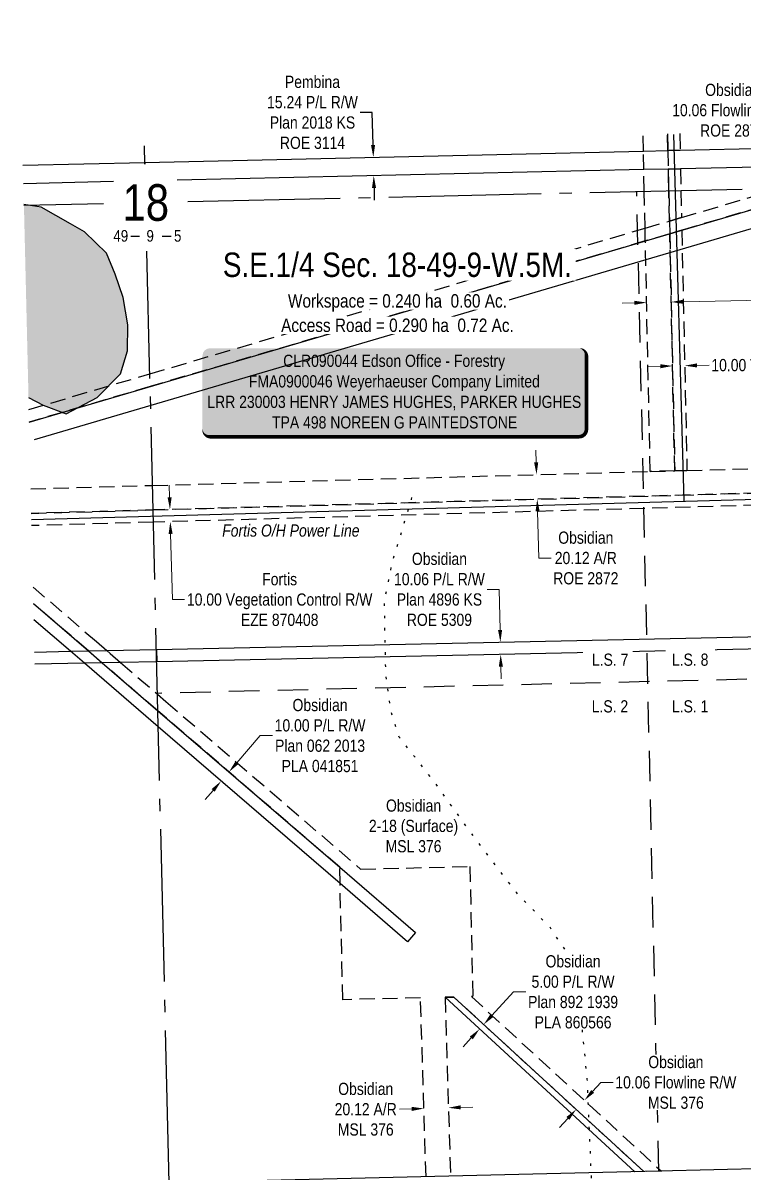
# Model space of a CAD drawing. Extents: x 612833 to 618292, y 5897289 to 5901614.
# Drawn here: x 612988 to 613579, y 5898271 to 5899213 of the extents above; entities that cross this region are included whole.
import ezdxf
from ezdxf.enums import TextEntityAlignment as Align

# ---------------------------------------------------------------- set-up
doc = ezdxf.new("R2010")
doc.units = 0
doc.header["$LTSCALE"] = 5
doc.header["$PDSIZE"] = 0.5
for name, pattern in [('foc-ACCESSROAD', [3.75, 2.5, -1.25]), ('foc-FLOWLINE', [3.75, 2.5, -1.25]), ('foc-LSD', [8, 5, -3]), ('foc-QUARTERLINE', [33, 25, -3, 2, -3]), ('foc-WHEELTRACKS', [2, 0.4, -1.6])]:
    doc.linetypes.add(name, pattern=pattern)
doc.layers.get('Defpoints').update_dxf_attribs({"color": 9})
for name, color, linetype in [('10', 1, 'Continuous'), ('9', 3, 'Continuous'), ('AS-POWER', 104, 'foc-POWER'), ('AS-SURFACE IMPACT', 7, 'Continuous'), ('C-AR', 13, 'foc-ACCESSROAD'), ('C-RW', 13, 'Continuous'), ('C-SYMBOL', 7, 'Continuous'), ('C-WS', 13, 'foc-ACCESSROAD'), ('F-EZE', 190, 'foc-FLOWLINE'), ('F-RW', 190, 'Continuous'), ('L-AREAREQUIRED', 7, 'Continuous'), ('L-AREAWORK', 5, 'Continuous'), ('L-SEC', 7, 'Continuous'), ('L-SECLBL', 7, 'Continuous'), ('L-SECQ', 8, 'foc-QUARTERLINE'), ('L-SECTION-LSD', 7, 'foc-LSD'), ('T-WATER', 160, 'Continuous'), ('T-WATER-H', 133, 'Continuous'), ('T-WATER-P3', 160, 'foc-WHEELTRACKS')]:
    doc.layers.add(name, color=color, linetype=linetype)
for name, color, linetype, lineweight in [('C-RW-T', 13, 'Continuous', 9), ('C-WS-T', 13, 'Continuous', 9), ('F-EZE-T', 190, 'Continuous', 9)]:
    doc.layers.add(name, color=color, linetype=linetype, lineweight=lineweight)
doc.styles.add('100L', font='ARIALN.TTF', dxfattribs={"height": 11})
doc.styles.add('175L', font='ARIALN.TTF', dxfattribs={"height": 20})
doc.styles.add('80', font='ARIALN.TTF', dxfattribs={"height": 10})
doc.styles.add('80CG', font='ARIALN.TTF', dxfattribs={"height": 10})
doc.styles.add('80L', font='ARIALN.TTF', dxfattribs={"height": 10})
doc.styles.add('foc-LtypeFont', font='ARIALN.TTF', dxfattribs={"height": 7.35})
doc.styles.add('SIMPLEX', font='ARIALN.TTF')
doc.linetypes.add('foc-POWER', pattern='A,6,-1,["P",foc-LtypeFont,S=0.2,R=0,X=-0.625,Y=-0.75],-1.24,4', length=12.24)
doc.dimstyles.new('Compass 5 000', dxfattribs={"dimscale": 5, "dimtxt": 9, "dimasz": 2, "dimexe": 0.2, "dimexo": 0.0625, "dimgap": 0.5, "dimtad": 0, "dimtih": 1, "dimtoh": 1, "dimzin": 0, "dimdsep": 46, "dimtxsty": '80CG', "dimcen": 0.1, "dimse1": 1, "dimse2": 1, "dimclrd": 256, "dimclrt": 256, "dimaunit": 1, "dimadec": 4, "dimazin": 0, "dimtfac": 0.06, "dimtofl": 0, "dimtmove": 0, "dimatfit": 1, "dimfxl": 0.2, "dimtolj": 1, "dimtzin": 0, "dimlwd": -1, "dimarcsym": 0})

# ---------------------------------------------------------------- blocks, each defined once
blk = doc.blocks.new('*D436')
at = {"layer": 'C-RW-T', "transparency": 16777216}
for p, q in [((613163.85, 5898606.55), (613182.98, 5898628.78)), ((613182.98, 5898628.78), (613192.98, 5898628.78)), ((613144.31, 5898583.86), (613137.79, 5898576.28))]:
    blk.add_line(p, q, dxfattribs=at)
for points in [[(613162.58, 5898607.64), (613165.11, 5898605.47), (613157.32, 5898598.97)], [(613143.05, 5898584.95), (613145.58, 5898582.78), (613150.84, 5898591.44)]]:
    blk.add_solid(points, dxfattribs=at)
at = {"layer": 'Defpoints', "color": 0, "transparency": 16777216}
for p in [(613157.32, 5898598.97), (613216.78, 5898547.8), (613210.3, 5898540.26)]:
    blk.add_point(p, dxfattribs=at)
at = {"layer": 'C-RW-T', "transparency": 16777216, "insert": (613232.06, 5898628.78), "char_height": 10, "attachment_point": 5, "style": '80CG'}
blk.add_mtext('\\A1;Obsidian\\P10.00 P/L R/W\\PPlan 062 2013\\PPLA 041851', dxfattribs=at)
blk = doc.blocks.new('*D437')
at = {"layer": 'C-RW-T', "transparency": 16777216}
for p, q in [((613373.07, 5898399.16), (613390.9, 5898418.56)), ((613390.9, 5898418.56), (613400.9, 5898418.56)), ((613356.15, 5898380.74), (613349.39, 5898373.38))]:
    blk.add_line(p, q, dxfattribs=at)
for points in [[(613371.85, 5898400.29), (613374.3, 5898398.04), (613366.31, 5898391.8)], [(613354.93, 5898381.87), (613357.38, 5898379.62), (613362.92, 5898388.11)]]:
    blk.add_solid(points, dxfattribs=at)
at = {"layer": 'Defpoints', "color": 0, "transparency": 16777216}
for p in [(613362.92, 5898388.11), (613412.3, 5898342.74), (613415.69, 5898346.43)]:
    blk.add_point(p, dxfattribs=at)
at = {"layer": 'C-RW-T', "transparency": 16777216, "insert": (613439.64, 5898418.56), "char_height": 10, "attachment_point": 5, "style": '80CG', "bg_fill": 3, "box_fill_scale": 1.1, "bg_fill_color": 256, "bg_fill_true_color": 13158600, "bg_fill_transparency": 0}
blk.add_mtext('\\A1;Obsidian\\P5.00 P/L R/W\\PPlan 892 1939\\PPLA 860566', dxfattribs=at)
blk = doc.blocks.new('*D451')
at = {"layer": 'C-WS-T', "transparency": 16777216}
for p, q in [((613347.37, 5898323.82), (613357.37, 5898324.12)), ((613307.26, 5898322.58), (613297.26, 5898322.27))]:
    blk.add_line(p, q, dxfattribs=at)
for points in [[(613307.21, 5898324.24), (613307.31, 5898320.91), (613317.25, 5898322.88)], [(613347.32, 5898325.48), (613347.42, 5898322.15), (613337.38, 5898323.51)]]:
    blk.add_solid(points, dxfattribs=at)
at = {"layer": 'Defpoints', "color": 0, "transparency": 16777216}
for p in [(613317.14, 5898326.73), (613337.26, 5898327.35), (613317.25, 5898322.88)]:
    blk.add_point(p, dxfattribs=at)
at = {"layer": 'C-WS-T', "transparency": 16777216, "insert": (613269.53, 5898322.27), "char_height": 10, "attachment_point": 5, "style": '80CG'}
blk.add_mtext('\\A1;Obsidian\\P20.12 A/R\\PMSL 376', dxfattribs=at)
blk = doc.blocks.new('*D452')
at = {"layer": 'C-WS-T', "transparency": 16777216}
for p, q in [((613455.71, 5898336.92), (613462.48, 5898344.29)), ((613462.48, 5898344.29), (613472.48, 5898344.29)), ((613435.38, 5898314.78), (613428.61, 5898307.41))]:
    blk.add_line(p, q, dxfattribs=at)
for points in [[(613454.48, 5898338.05), (613456.94, 5898335.79), (613448.95, 5898329.55)], [(613434.15, 5898315.91), (613436.6, 5898313.65), (613442.14, 5898322.14)]]:
    blk.add_solid(points, dxfattribs=at)
at = {"layer": 'Defpoints', "color": 0, "transparency": 16777216}
for p in [(613440.14, 5898337.64), (613433.33, 5898330.23), (613448.95, 5898329.55)]:
    blk.add_point(p, dxfattribs=at)
at = {"layer": 'C-WS-T', "transparency": 16777216, "insert": (613523.97, 5898344.29), "char_height": 10, "attachment_point": 5, "style": '80CG', "bg_fill": 3, "box_fill_scale": 1.1, "bg_fill_color": 256, "bg_fill_true_color": 13158600, "bg_fill_transparency": 0}
blk.add_mtext('\\A1;Obsidian\\P10.06 Flowline R/W\\PMSL 376', dxfattribs=at)
blk = doc.blocks.new('*D454')
at = {"layer": 'C-WS-T', "transparency": 16777216}
for p, q in [((613379.07, 5898748.73), (613369.07, 5898748.73)), ((613379.78, 5898715.45), (613379.07, 5898748.73)), ((613380.42, 5898685.41), (613380.63, 5898675.41))]:
    blk.add_line(p, q, dxfattribs=at)
for points in [[(613381.44, 5898715.49), (613378.11, 5898715.42), (613379.99, 5898705.45)], [(613382.08, 5898685.44), (613378.75, 5898685.37), (613380.2, 5898695.4)]]:
    blk.add_solid(points, dxfattribs=at)
at = {"layer": 'Defpoints', "color": 0, "transparency": 16777216}
for p in [(613344.91, 5898704.71), (613379.99, 5898705.45), (613345.12, 5898694.66)]:
    blk.add_point(p, dxfattribs=at)
at = {"layer": 'C-WS-T', "transparency": 16777216, "insert": (613329.99, 5898748.73), "char_height": 10, "attachment_point": 5, "style": '80CG'}
blk.add_mtext('\\A1;Obsidian\\P10.06 P/L R/W\\PPlan 4896 KS\\PROE 5309', dxfattribs=at)
blk = doc.blocks.new('*D461')
at = {"layer": 'C-WS-T', "transparency": 16777216}
for p, q in [((613409.39, 5898852.88), (613409.1, 5898862.88)), ((613410.52, 5898812.74), (613411.59, 5898774.44)), ((613411.59, 5898774.44), (613421.59, 5898774.44))]:
    blk.add_line(p, q, dxfattribs=at)
for points in [[(613411.05, 5898852.93), (613407.72, 5898852.83), (613409.67, 5898842.88)], [(613412.18, 5898812.79), (613408.85, 5898812.69), (613410.23, 5898822.74)]]:
    blk.add_solid(points, dxfattribs=at)
at = {"layer": 'Defpoints', "color": 0, "transparency": 16777216}
for p in [(613409.67, 5898842.88), (613221.84, 5898837.6), (613222.41, 5898817.45)]:
    blk.add_point(p, dxfattribs=at)
at = {"layer": 'C-WS-T', "transparency": 16777216, "insert": (613450.1, 5898774.44), "char_height": 10, "attachment_point": 5, "style": '80CG'}
blk.add_mtext('\\A1;Obsidian\\P20.12 A/R\\PROE 2872', dxfattribs=at)
blk = doc.blocks.new('*D462')
at = {"layer": 'C-WS-T', "transparency": 16777216}
for p, q in [((613632.1, 5899141.78), (613622.1, 5899141.78)), ((613644.85, 5899098.41), (613632.1, 5899141.78)), ((613653.33, 5899069.57), (613656.15, 5899059.97))]:
    blk.add_line(p, q, dxfattribs=at)
for points in [[(613646.45, 5899098.88), (613643.25, 5899097.94), (613647.67, 5899088.82)], [(613654.93, 5899070.04), (613651.73, 5899069.1), (613650.51, 5899079.16)]]:
    blk.add_solid(points, dxfattribs=at)
at = {"layer": 'Defpoints', "color": 0, "transparency": 16777216}
for p in [(613647.67, 5899088.82), (613248.07, 5898971.32), (613250.91, 5898961.66)]:
    blk.add_point(p, dxfattribs=at)
at = {"layer": 'C-WS-T', "transparency": 16777216, "insert": (613570.61, 5899141.78), "char_height": 10, "attachment_point": 5, "style": '80CG'}
blk.add_mtext('\\A1;Obsidian\\P10.06 Flowline R/W\\PROE 2872', dxfattribs=at)
blk = doc.blocks.new('*D463')
at = {"layer": 'Defpoints', "color": 0, "transparency": 16777216}
for p in [(613521.3, 5898930.29), (613531.26, 5898932.23), (613531.3, 5898930.51)]:
    blk.add_point(p, dxfattribs=at)
at = {"layer": 'F-EZE-T', "transparency": 16777216}
for p, q in [((613511.26, 5898931.8), (613501.26, 5898931.59)), ((613541.26, 5898932.45), (613551.26, 5898932.66))]:
    blk.add_line(p, q, dxfattribs=at)
for points in [[(613511.23, 5898933.47), (613511.3, 5898930.14), (613521.26, 5898932.02)], [(613541.23, 5898934.11), (613541.3, 5898930.78), (613531.26, 5898932.23)]]:
    blk.add_solid(points, dxfattribs=at)
at = {"layer": 'F-EZE-T', "transparency": 16777216, "insert": (613629.19, 5898932.66), "char_height": 10, "attachment_point": 5, "style": '80CG'}
blk.add_mtext('\\A1;Fortis\\P10.00 Vegetation Control R/W\\PEZE 870408', dxfattribs=at)
blk = doc.blocks.new('*D464')
at = {"layer": 'C-WS-T', "transparency": 16777216}
for p, q in [((613490.01, 5898983.83), (613480.01, 5898983.61)), ((613530.13, 5898984.69), (613595.02, 5898986.08))]:
    blk.add_line(p, q, dxfattribs=at)
for points in [[(613489.97, 5898985.49), (613490.05, 5898982.16), (613500.01, 5898984.04)], [(613530.1, 5898986.35), (613530.17, 5898983.02), (613520.14, 5898984.47)]]:
    blk.add_solid(points, dxfattribs=at)
at = {"layer": 'Defpoints', "color": 0, "transparency": 16777216}
for p in [(613499.75, 5898996.13), (613519.88, 5898996.56), (613520.14, 5898984.47)]:
    blk.add_point(p, dxfattribs=at)
at = {"layer": 'C-WS-T', "transparency": 16777216, "insert": (613629.3, 5898986.08), "char_height": 10, "attachment_point": 5, "style": '80CG'}
blk.add_mtext('\\A1;Obsidian\\P20.00 A/R\\PMSL 801423', dxfattribs=at)
blk = doc.blocks.new('*D465')
at = {"layer": 'Defpoints', "color": 0, "transparency": 16777216}
for p in [(613224.02, 5899102.12), (613275.75, 5899103.29), (613224.37, 5899086.88)]:
    blk.add_point(p, dxfattribs=at)
at = {"layer": 'F-RW', "transparency": 16777216}
for p, q in [((613274.92, 5899140.01), (613264.92, 5899140.01)), ((613275.53, 5899113.29), (613274.92, 5899140.01)), ((613276.33, 5899078.06), (613276.55, 5899068.06))]:
    blk.add_line(p, q, dxfattribs=at)
for points in [[(613277.19, 5899113.32), (613273.86, 5899113.25), (613275.75, 5899103.29)], [(613277.99, 5899078.09), (613274.66, 5899078.02), (613276.1, 5899088.05)]]:
    blk.add_solid(points, dxfattribs=at)
at = {"layer": 'F-RW', "transparency": 16777216, "insert": (613225.83, 5899140.01), "char_height": 10, "attachment_point": 5, "style": '80CG'}
blk.add_mtext('\\A1;Pembina\\P15.24 P/L R/W\\PPlan 2018 KS\\PROE 3114', dxfattribs=at)
blk = doc.blocks.new('L-SECLBL')
at = {"layer": '9', "color": 7}
for p, q in [((-5.08, -27.83), (-12.29, -27.83)), ((20.7, -27.83), (13.5, -27.83))]:
    blk.add_line(p, q, dxfattribs=at)
at = {"layer": '10', "color": 2, "style": 'SIMPLEX'}
blk.add_attdef('SEC', text='', height=30, dxfattribs=at).set_placement((0, 0), align=Align.MIDDLE)
at = {"layer": '10', "color": 5, "style": '80L'}
blk.add_attdef('TWP', text='', height=9.5, dxfattribs=at).set_placement((-14.43, -27.37), align=Align.MIDDLE_RIGHT)
blk.add_attdef('RGE', text='', height=9.5, dxfattribs=at).set_placement((3.62, -27.37), align=Align.MIDDLE_CENTER)
blk.add_attdef('MER', text='', height=9.5, dxfattribs=at).set_placement((23.17, -27.37), align=Align.MIDDLE_LEFT)
blk = doc.blocks.new('*U506')
h = blk.add_hatch(color=255)
edge = h.paths.add_edge_path()
edge.add_line((-151.5, -37), (151.5, -37))
edge.add_arc((151.5, -31), 6, 270, 360)
edge.add_line((157.5, -31), (157.5, 29.5))
edge.add_arc((151.5, 29.5), 6, 0, 90)
edge.add_line((151.5, 35.5), (-151.5, 35.5))
edge.add_arc((-151.5, 29.5), 6, 90, 180)
edge.add_line((-157.5, 29.5), (-157.5, -31))
edge.add_arc((-151.5, -31), 6, 180, 270)
at = {"color": 44, "flags": 128}
blk.add_lwpolyline([(-151.5, -37, 3, 3, 0), (151.5, -37, 3, 3, 0.414214), (157.5, -31, 3, 3, 0), (157.5, 29.5, 3, 0, 0.414214), (151.5, 35.5, 0, 0, 0), (-151.5, 35.5, 0, 0, 0.414214), (-157.5, 29.5, 0, 0, 0), (-157.5, -31, 0, 3, 0.414214)], format="xyseb", close=True, dxfattribs=at)
at = {"color": 44, "style": '80'}
blk.add_attdef('ENTER_TEXT_001', (-35.99, -5), '', height=10, dxfattribs=at)
blk = doc.blocks.new('*D548')
at = {"layer": 'Defpoints', "color": 0, "transparency": 16777216}
for p in [(613139.62, 5898815.14), (613109.17, 5898804.27), (613139.9, 5898805.13)]:
    blk.add_point(p, dxfattribs=at)
at = {"layer": 'F-EZE-T', "transparency": 16777216}
for p, q in [((613108.61, 5898824.27), (613108.33, 5898834.27)), ((613109.45, 5898794.28), (613110.96, 5898740.35)), ((613110.96, 5898740.35), (613120.96, 5898740.35))]:
    blk.add_line(p, q, dxfattribs=at)
for points in [[(613110.27, 5898824.32), (613106.94, 5898824.22), (613108.89, 5898814.28)], [(613111.11, 5898794.33), (613107.78, 5898794.23), (613109.17, 5898804.27)]]:
    blk.add_solid(points, dxfattribs=at)
at = {"layer": 'F-EZE-T', "transparency": 16777216, "insert": (613198.89, 5898740.35), "char_height": 10, "attachment_point": 5, "style": '80CG'}
blk.add_mtext('\\A1;Fortis\\P10.00 Vegetation Control R/W\\PEZE 870408', dxfattribs=at)

msp = doc.modelspace()

# ---------------------------------------------------------------- hatches: boundary and pattern name
at = {"layer": 'T-WATER-H'}
h = msp.add_hatch(color=256, dxfattribs=at)
h.dxf.hatch_style = 1
h.paths.add_polyline_path([(612989.065, 5899064.557), (612992.838, 5898906.265), (613004.866, 5898899.738), (613023.743, 5898892.876), (613049.054, 5898906.171), (613068.359, 5898925.469), (613073.936, 5898944.339), (613074.365, 5898965.782), (613070.504, 5898988.082), (613064.069, 5899007.38), (613056.776, 5899024.535), (613038.758, 5899042.118), (613027.174, 5899048.55), (613003.15, 5899062.274)])

# ---------------------------------------------------------------- linework, layer by layer
at = {"layer": 'AS-POWER', "flags": 128}
for points in [[(613530.68, 5898821.082), (613522.307, 5899122.013)], [(612995.328, 5898806.186), (613629.471, 5898823.83), (613898.549, 5898831.358)]]:
    msp.add_lwpolyline(points, dxfattribs=at)
at = {"layer": 'C-AR'}
msp.add_lwpolyline([(613517.176, 5899122.449), (613517.47, 5899108.775), (613517.797, 5899093.535), (613518.178, 5899075.738), (613518.711, 5899050.898), (613518.934, 5899040.471), (613523.105, 5898846.002), (613502.979, 5898845.511), (613498.924, 5899034.588), (613498.701, 5899045.015), (613498.052, 5899075.278), (613497.67, 5899093.074), (613497.343, 5899108.312), (613497.05, 5899121.993)], dxfattribs=at)
at = {"layer": 'C-RW', "flags": 128}
for points in [[(612993.323, 5898885.921), (613799.735, 5899123.04), (613799.946, 5899128.854)], [(613815.014, 5899129.195), (613814.377, 5899111.663), (612997.567, 5898871.487)]]:
    msp.add_lwpolyline(points, dxfattribs=at)
at = {"layer": 'C-RW'}
for points in [[(612996.871, 5898737.078), (613041.96, 5898698.268), (613053.36, 5898688.456), (613098.981, 5898649.18), (613248.151, 5898520.795), (613310.445, 5898467.178), (613303.922, 5898459.596), (613248.47, 5898507.373), (613099.298, 5898635.905), (613038.682, 5898688.142), (613027.251, 5898697.954), (612997.188, 5898723.762)], [(612997.819, 5898697.327), (613027.251, 5898697.954), (613041.96, 5898698.268), (613057.015, 5898698.59), (613097.781, 5898699.459), (613098.021, 5898689.407), (613068.416, 5898688.776), (613053.36, 5898688.456), (613038.682, 5898688.142), (612998.058, 5898687.276)]]:
    msp.add_lwpolyline(points, dxfattribs=at)
for points in [[(613860.003, 5898715.649), (613860.261, 5898705.602), (613733.941, 5898702.918), (613723.855, 5898702.704), (613098.021, 5898689.407), (613097.782, 5898699.459), (613723.618, 5898712.752), (613733.702, 5898712.967), (613860.003, 5898715.649)], [(613497.662, 5898271.15), (613490.457, 5898270.981), (613334.572, 5898414.149), (613341.776, 5898414.32), (613497.662, 5898271.15)]]:
    msp.add_lwpolyline(points, close=True, dxfattribs=at)
at = {"layer": 'C-WS'}
for points in [[(612993.075, 5898896.34), (613092.386, 5898925.541), (613498.701, 5899045.015), (613518.711, 5899050.898), (613528.656, 5899053.822), (613610.359, 5899077.846), (613649.053, 5899078.731), (613528.879, 5899043.396), (613518.934, 5899040.471), (613498.924, 5899034.588), (613092.635, 5898915.122), (612993.323, 5898885.921)], [(612994.627, 5898831.219), (613094.57, 5898834.014), (613502.979, 5898845.511), (613523.105, 5898846.002), (613533.107, 5898846.282), (613856.303, 5898855.319), (613866.229, 5898855.597), (613897.946, 5898856.485), (613898.429, 5898836.359), (613866.752, 5898835.472), (613856.836, 5898835.195), (613751.294, 5898832.242), (613629.352, 5898828.83), (613095.051, 5898813.889), (612995.107, 5898811.093)], [(612996.548, 5898750.637), (613048.527, 5898705.897), (613057.015, 5898698.59), (613059.926, 5898696.084), (613068.416, 5898688.776), (613098.658, 5898662.747), (613105.555, 5898656.811), (613265.347, 5898519.275), (613354.906, 5898521.4), (613357.439, 5898414.691), (613356.279, 5898414.664), (613512.168, 5898271.49), (613497.662, 5898271.15), (613341.776, 5898414.32), (613334.572, 5898414.149), (613339.11, 5898267.43)], [(613318.984, 5898266.959), (613314.447, 5898413.671), (613250.73, 5898412.159), (613248.47, 5898507.373), (613248.151, 5898520.795), (613098.981, 5898649.18), (613053.36, 5898688.456), (613041.96, 5898698.268), (612996.871, 5898737.078)]]:
    msp.add_lwpolyline(points, dxfattribs=at)
at = {"layer": 'F-EZE'}
for points in [[(613527.179, 5899122.676), (613527.473, 5899109.003), (613517.47, 5899108.775), (613517.176, 5899122.449)], [(612995.107, 5898811.093), (613095.051, 5898813.889), (613629.352, 5898828.83), (613629.59, 5898818.831), (613095.289, 5898803.886), (612995.345, 5898801.091)]]:
    msp.add_lwpolyline(points, dxfattribs=at)
for points in [[(613528.656, 5899053.822), (613518.711, 5899050.898), (613518.178, 5899075.738), (613517.797, 5899093.535), (613518.468, 5899093.551), (613527.799, 5899093.762), (613528.181, 5899075.967), (613528.656, 5899053.822)], [(613533.107, 5898846.282), (613523.105, 5898846.002), (613518.934, 5899040.471), (613528.879, 5899043.396), (613533.107, 5898846.282)]]:
    msp.add_lwpolyline(points, close=True, dxfattribs=at)
at = {"layer": 'F-RW'}
for points in [[(613088.278, 5899097.639), (613088.245, 5899099.037), (613497.343, 5899108.312), (613517.47, 5899108.775), (613527.473, 5899109.003), (613672.336, 5899112.291), (613710.999, 5899113.169), (613732.118, 5899113.648), (613738.881, 5899113.801), (613746.007, 5899113.963), (613761.549, 5899114.283), (613770.616, 5899114.478), (613815.588, 5899115.446), (613816.187, 5899129.222)], [(613831.446, 5899129.567), (613830.842, 5899115.772), (613830.166, 5899100.316), (613766.08, 5899099.135), (613750.538, 5899098.817), (613714.581, 5899098), (613675.919, 5899097.123), (613654.801, 5899096.644), (613616.139, 5899095.766), (613527.799, 5899093.762), (613518.468, 5899093.551), (613517.797, 5899093.535), (613497.67, 5899093.074), (613114.754, 5899084.393)], [(612988.296, 5899096.788), (613088.245, 5899099.037), (613088.278, 5899097.639)], [(613062.559, 5899083.215), (612988.659, 5899081.553)]]:
    msp.add_lwpolyline(points, dxfattribs=at)
at = {"layer": 'L-SEC'}
for p, q in [((613911.767, 5898280.89), (613509.994, 5898271.457)), ((613509.994, 5898271.457), (613108.221, 5898262.023))]:
    msp.add_line(p, q, dxfattribs=at)
at = {"layer": 'L-SECQ'}
for p, q in [((613088.297, 5899097.64), (613087.934, 5899112.727)), ((613123.576, 5899066.888), (613892.078, 5899084.178)), ((612989.083, 5899063.807), (613054.309, 5899065.31)), ((613108.222, 5898262.024), (613090.009, 5899026.124))]:
    msp.add_line(p, q, dxfattribs=at)
at = {"layer": 'L-SECTION-LSD', "flags": 128}
for points in [[(613509.994, 5898271.457), (613491.911, 5899075.175)], [(613902.122, 5898682.599), (613098.654, 5898663.448)]]:
    msp.add_lwpolyline(points, dxfattribs=at)
at = {"layer": 'T-WATER', "flags": 128}
msp.add_lwpolyline([(612992.838, 5898906.265), (613004.866, 5898899.738), (613023.743, 5898892.876), (613049.054, 5898906.171), (613068.359, 5898925.469), (613073.936, 5898944.339), (613074.365, 5898965.782), (613070.504, 5898988.082), (613064.069, 5899007.38), (613056.776, 5899024.535), (613038.758, 5899042.118), (613027.174, 5899048.55), (613003.15, 5899062.274), (612989.065, 5899064.557)], dxfattribs=at)

# ---------------------------------------------------------------- block references
at = {"layer": 'AS-SURFACE IMPACT', "color": 6}
ref = msp.add_blockref('*U506', (613293.079, 5898911), dxfattribs=at)
ref.add_attrib('ENTER_TEXT_001', 'CLR090044 Edson Office - Forestry', (613201.8, 5898931.263), dxfattribs={"layer": '0', "color": 44, "height": 10, "style": '80'})
ref.add_attrib('ENTER_TEXT_002', 'FMA0900046 Weyerhaeuser Company Limited', (613173.625, 5898914.419), dxfattribs={"layer": '0', "color": 44, "height": 10, "style": '80'})
ref.add_attrib('ENTER_TEXT_003', 'LRR 230003 HENRY JAMES HUGHES, PARKER HUGHES', (613139.569, 5898897.575), dxfattribs={"layer": '0', "color": 44, "height": 10, "style": '80'})
ref.add_attrib('ENTER_TEXT_004', 'TPA 498 NOREEN G PAINTEDSTONE', (613192.67, 5898880.731), dxfattribs={"layer": '0', "color": 44, "height": 10, "style": '80'})
at = {"layer": 'L-SECLBL'}
msp.add_blockref('L-SECLBL', (613089.056, 5899066.111), dxfattribs=at).add_auto_attribs({'SEC': '18', 'TWP': '49', 'RGE': '9', 'MER': '5'})

# ---------------------------------------------------------------- texts
at = {"layer": 'AS-POWER', "insert": (613208.099, 5898796.941), "char_height": 10, "attachment_point": 5, "style": '80CG'}
msp.add_mtext('\\A1;{\\fArial Narrow|b0|i1|c0|p34;Fortis O/H Power Line}', dxfattribs=at)
at = {"layer": 'C-WS-T', "insert": (613308.756, 5898554.647), "char_height": 10, "attachment_point": 5, "style": '80CG'}
msp.add_mtext('\\A1;Obsidian\\P2-18 (Surface)\\PMSL 376', dxfattribs=at)

# ---------------------------------------------------------------- dimensions: what is measured, and where the dimension line sits
at = {"layer": 'C-RW-T'}
dim = msp.add_linear_dim(base=(613157.322, 5898598.975), p1=(613210.297, 5898540.264), p2=(613216.78, 5898547.797), angle=49.280671, text='Obsidian\\P10.00 P/L R/W\\PPlan 062 2013\\PPLA 041851', dimstyle='Compass 5 000', dxfattribs=at)
dim.commit()
dim.dimension.update_dxf_attribs({"geometry": '*D436', "text_midpoint": (613232.063, 5898628.782), "dimtype": 161})
at = {"layer": 'C-WS-T'}
for base, p1, p2, angle, text, picture, middle in [((613520.135, 5898984.473), (613499.749, 5898996.125), (613519.876, 5898996.557), 1.22851, 'Obsidian\\P20.00 A/R\\PMSL 801423', '*D464', (613629.304, 5898986.078)), ((613409.668, 5898842.885), (613222.408, 5898817.45), (613221.841, 5898837.597), 91.61251, 'Obsidian\\P20.12 A/R\\PROE 2872', '*D461', (613450.097, 5898774.438)), ((613379.991, 5898705.453), (613345.12, 5898694.658), (613344.907, 5898704.708), 91.216834, 'Obsidian\\P10.06 P/L R/W\\PPlan 4896 KS\\PROE 5309', '*D454', (613329.985, 5898748.735))]:
    dim = msp.add_linear_dim(base=base, p1=p1, p2=p2, angle=angle, text=text, dimstyle='Compass 5 000', dxfattribs=at)
    dim.commit()
    dim.dimension.update_dxf_attribs({"geometry": picture, "text_midpoint": middle, "dimtype": 161})
at = {"layer": 'F-EZE-T'}
dim = msp.add_aligned_dim(p1=(613521.297, 5898930.292), p2=(613531.301, 5898930.507), distance=1.725, text='Fortis\\P10.00 Vegetation Control R/W\\PEZE 870408', dimstyle='Compass 5 000', dxfattribs=at)
dim.commit()
dim.dimension.update_dxf_attribs({"geometry": '*D463', "text_midpoint": (613629.192, 5898932.66)})
dim = msp.add_linear_dim(base=(613109.168, 5898804.275), p1=(613139.622, 5898815.135), p2=(613139.902, 5898805.134), angle=271.60215, text='Fortis\\P10.00 Vegetation Control R/W\\PEZE 870408', dimstyle='Compass 5 000', dxfattribs=at)
dim.commit()
dim.dimension.update_dxf_attribs({"geometry": '*D548', "text_midpoint": (613198.889, 5898740.347), "dimtype": 161})
at = {"layer": 'F-RW'}
dim = msp.add_linear_dim(base=(613275.753, 5899103.288), p1=(613224.367, 5899086.88), p2=(613224.021, 5899102.115), angle=91.298876, text='Pembina\\P15.24 P/L R/W\\PPlan 2018 KS\\PROE 3114', dimstyle='Compass 5 000', dxfattribs=at)
dim.commit()
dim.dimension.update_dxf_attribs({"geometry": '*D465', "text_midpoint": (613225.834, 5899140.008), "dimtype": 161})

# ---------------------------------------------------------------- next in the draw order: texts
at = {"layer": 'C-SYMBOL', "color": 3, "insert": (613295.547, 5899025.045), "char_height": 20, "width": 286.53479, "attachment_point": 2, "style": '175L', "bg_fill": 3, "box_fill_scale": 1.15, "bg_fill_color": 256, "bg_fill_true_color": 256, "bg_fill_transparency": 0}
msp.add_mtext('S.E.1/4 Sec. 18-49-9-W.5M.', dxfattribs=at)
at = {"layer": 'L-AREAWORK', "color": 5, "insert": (613295.562, 5898970.899), "char_height": 11, "width": 190.93929, "attachment_point": 2, "style": '100L', "bg_fill": 3, "box_fill_scale": 1.15, "bg_fill_color": 256, "bg_fill_true_color": 256, "bg_fill_transparency": 0}
msp.add_mtext('Access Road = 0.290 ha  0.72 Ac.', dxfattribs=at)
at = {"layer": 'L-SECTION-LSD', "char_height": 10, "attachment_point": 1, "style": '100L', "bg_fill": 3, "box_fill_scale": 1.5, "bg_fill_color": 256, "bg_fill_transparency": 0}
for s, width, insert in [('\\pi2.30612;L.S. 7', 30.88047, (613452.795, 5898696.074)), ('L.S. 8', 30.40114, (613520.754, 5898696.074)), ('\\pi2.14046;L.S. 2', 30.65342, (613452.795, 5898657.789)), ('L.S. 1', 29.99119, (613520.754, 5898657.789))]:
    msp.add_mtext_dynamic_manual_height_columns(s, width=width, gutter_width=55, heights=[0], dxfattribs=dict(at, insert=insert))

# ---------------------------------------------------------------- next in the draw order: linework, layer by layer
at = {"layer": 'T-WATER-P3', "flags": 128}
msp.add_lwpolyline([(613452.306, 5898164.379), (613456.477, 5898174.552), (613465.152, 5898187.894), (613470.658, 5898201.402), (613469.323, 5898210.241), (613464.318, 5898222.916), (613456.144, 5898232.755), (613451.314, 5898346.979), (613444.302, 5898417.079), (613434.79, 5898450.654), (613421.109, 5898471.001), (613393.383, 5898499.747), (613356.346, 5898548.445), (613324.783, 5898592.22), (613297.052, 5898627.467), (613290.212, 5898648.98), (613286.041, 5898678.165), (613284.871, 5898738.604), (613291.21, 5898770.624), (613307.059, 5898822.389), (613308.56, 5898831.228)], dxfattribs=at)

# ---------------------------------------------------------------- next in the draw order: texts
at = {"layer": 'L-AREAREQUIRED', "color": 5, "insert": (613295.547, 5898990.899), "char_height": 11, "width": 179.70668, "attachment_point": 2, "style": '100L', "bg_fill": 3, "box_fill_scale": 1.15, "bg_fill_color": 256, "bg_fill_true_color": 256, "bg_fill_transparency": 0}
msp.add_mtext('Workspace = 0.240 ha  0.60 Ac.', dxfattribs=at)

# ---------------------------------------------------------------- next in the draw order: dimensions: what is measured, and where the dimension line sits
at = {"layer": 'C-RW-T'}
dim = msp.add_linear_dim(base=(613362.919, 5898388.109), p1=(613415.692, 5898346.434), p2=(613412.302, 5898342.744), angle=227.428397, text='Obsidian\\P5.00 P/L R/W\\PPlan 892 1939\\PPLA 860566', dimstyle='Compass 5 000', override={"dimtfill": 1}, dxfattribs=at)
dim.commit()
dim.dimension.update_dxf_attribs({"geometry": '*D437', "text_midpoint": (613439.644, 5898418.564), "dimtype": 161})
at = {"layer": 'C-WS-T'}
dim = msp.add_linear_dim(base=(613647.673, 5899088.819), p1=(613250.912, 5898961.662), p2=(613248.072, 5898971.319), angle=106.38563, text='Obsidian\\P10.06 Flowline R/W\\PROE 2872', dimstyle='Compass 5 000', dxfattribs=at)
dim.commit()
dim.dimension.update_dxf_attribs({"geometry": '*D462', "text_midpoint": (613570.606, 5899141.782), "dimtype": 161})

# ---------------------------------------------------------------- next in the draw order: dimensions: what is measured, and where the dimension line sits
dim = msp.add_aligned_dim(p1=(613433.332, 5898330.233), p2=(613440.139, 5898337.644), distance=-11.959, text='Obsidian\\P10.06 Flowline R/W\\PMSL 376', dimstyle='Compass 5 000', override={"dimtfill": 1}, dxfattribs=at)
dim.commit()
dim.dimension.update_dxf_attribs({"geometry": '*D452', "text_midpoint": (613523.969, 5898344.285)})
dim = msp.add_aligned_dim(p1=(613337.257, 5898327.353), p2=(613317.136, 5898326.731), distance=3.848, text='Obsidian\\P20.12 A/R\\PMSL 376', dimstyle='Compass 5 000', dxfattribs=at)
dim.commit()
dim.dimension.update_dxf_attribs({"geometry": '*D451', "text_midpoint": (613269.529, 5898322.266)})

doc.saveas('drawing.dxf')
